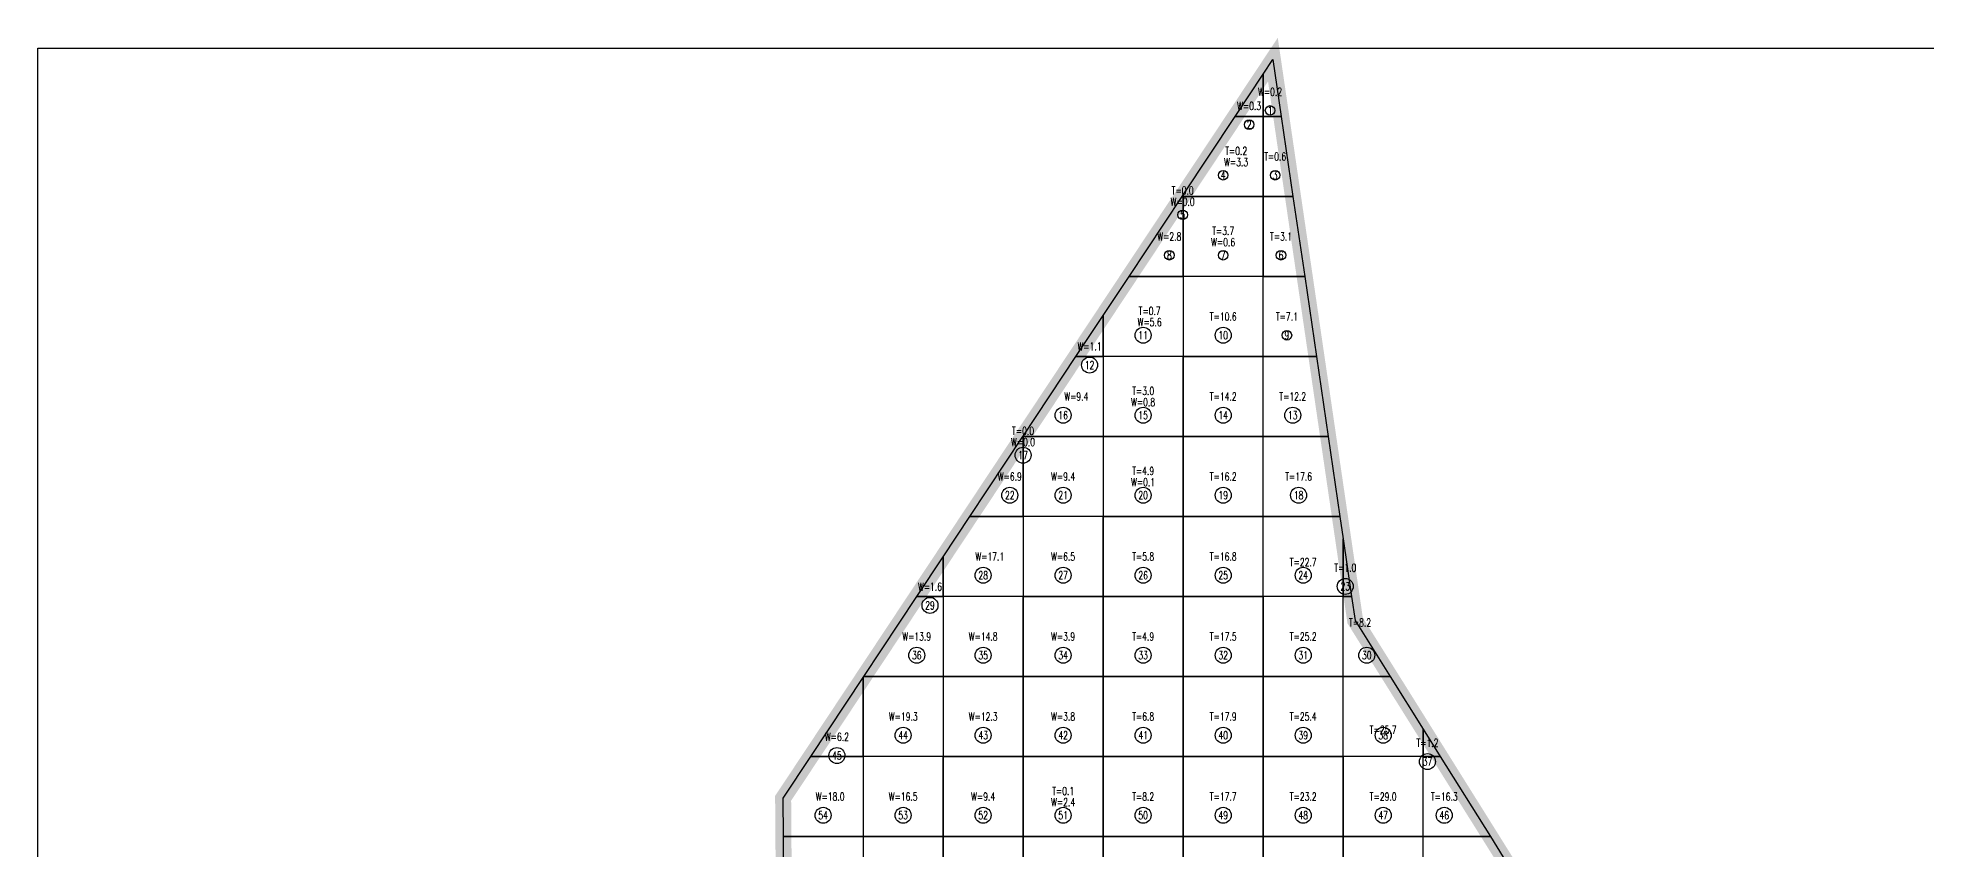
# Model space of a CAD drawing. Extents: x 4283 to 40403, y 1134 to 1764.
# Drawn here: x 7442 to 7520.7, y 1640.7 to 1674.5 of the extents above; entities that cross this region are included whole.
import ezdxf
from ezdxf.enums import TextEntityAlignment as Align

# ---------------------------------------------------------------- set-up
doc = ezdxf.new("R2010")
doc.units = 0
for name, color, linetype in [('tdz_7-1方格网', 2, 'Continuous'), ('tdz_7-1方格网计算', 7, 'Continuous'), ('tdz_土方计算图', 7, 'Continuous'), ('tdz_格田', 6, 'Continuous')]:
    doc.layers.add(name, color=color, linetype=linetype)
doc.styles.add('GLandNum', font='txt_____.ttf', dxfattribs={"width": 0.7, "height": 0.5})

msp = doc.modelspace()

# ---------------------------------------------------------------- linework, layer by layer
at = {"layer": 'tdz_7-1方格网', "linetype": 'Continuous'}
for points in [[(7493.799, 1671.24, 2282.617), (7493.045, 1671.24, 2282.639), (7493.045, 1673, 2282.704), (7493.451, 1673.612, 2282.667)], [(7493.045, 1673, 2282.704), (7493.045, 1671.24, 2282.639), (7491.878, 1671.24, 2282.861)], [(7491.878, 1671.24, 2282.861), (7493.045, 1671.24, 2282.639), (7493.045, 1667.906, 2282.559), (7489.712, 1667.906, 2283.133), (7489.712, 1667.973, 2283.129)], [(7493.045, 1671.24, 2282.639), (7493.799, 1671.24, 2282.617), (7494.288, 1667.906, 2282.548), (7493.045, 1667.906, 2282.559)], [(7489.668, 1667.906, 2283.134), (7489.712, 1667.906, 2283.133), (7489.712, 1664.573, 2282.817), (7487.457, 1664.573, 2283.407)], [(7489.712, 1667.973, 2283.129), (7489.712, 1667.906, 2283.133), (7489.668, 1667.906, 2283.134)], [(7489.712, 1664.573, 2282.817), (7489.712, 1667.906, 2283.133), (7493.045, 1667.906, 2282.559), (7493.045, 1664.573, 2282.478)], [(7493.045, 1667.906, 2282.559), (7494.288, 1667.906, 2282.548), (7494.776, 1664.573, 2282.479), (7493.045, 1664.573, 2282.478)], [(7487.457, 1664.573, 2283.407), (7489.712, 1664.573, 2282.817), (7489.712, 1661.24, 2282.826), (7486.379, 1661.24, 2283.377), (7486.379, 1662.946, 2283.541)], [(7489.712, 1664.573, 2282.817), (7489.712, 1661.24, 2282.826), (7493.045, 1661.24, 2282.401), (7493.045, 1664.573, 2282.478)], [(7493.045, 1664.573, 2282.478), (7494.776, 1664.573, 2282.479), (7495.265, 1661.24, 2282.41), (7493.045, 1661.24, 2282.401)], [(7486.379, 1662.946, 2283.541), (7486.379, 1661.24, 2283.377), (7485.247, 1661.24, 2283.681)], [(7485.247, 1661.24, 2283.681), (7486.379, 1661.24, 2283.377), (7486.379, 1657.906, 2283.317), (7483.045, 1657.906, 2283.953), (7483.045, 1657.919, 2283.953)], [(7486.379, 1661.24, 2283.377), (7486.379, 1657.906, 2283.317), (7489.712, 1657.906, 2282.832), (7489.712, 1661.24, 2282.826)], [(7489.712, 1661.24, 2282.826), (7489.712, 1657.906, 2282.832), (7493.045, 1657.906, 2282.378), (7493.045, 1661.24, 2282.401)], [(7493.045, 1661.24, 2282.401), (7495.265, 1661.24, 2282.41), (7495.754, 1657.906, 2282.341), (7493.045, 1657.906, 2282.378)], [(7483.037, 1657.906, 2283.954), (7483.045, 1657.906, 2283.953), (7483.045, 1654.573, 2283.881), (7480.827, 1654.573, 2284.127)], [(7483.045, 1657.919, 2283.953), (7483.045, 1657.906, 2283.953), (7483.037, 1657.906, 2283.954)], [(7483.045, 1654.573, 2283.881), (7483.045, 1657.906, 2283.953), (7486.379, 1657.906, 2283.317), (7486.379, 1654.573, 2283.348)], [(7486.379, 1657.906, 2283.317), (7486.379, 1654.573, 2283.348), (7489.712, 1654.573, 2282.857), (7489.712, 1657.906, 2282.832)], [(7489.712, 1657.906, 2282.832), (7489.712, 1654.573, 2282.857), (7493.045, 1654.573, 2282.451), (7493.045, 1657.906, 2282.378)], [(7493.045, 1657.906, 2282.378), (7495.754, 1657.906, 2282.341), (7496.243, 1654.573, 2282.271), (7493.045, 1654.573, 2282.451)], [(7480.827, 1654.573, 2284.127), (7483.045, 1654.573, 2283.881), (7483.045, 1651.24, 2283.835), (7479.712, 1651.24, 2284.303), (7479.712, 1652.891, 2284.205)], [(7483.045, 1654.573, 2283.881), (7483.045, 1651.24, 2283.835), (7486.379, 1651.24, 2283.423), (7486.379, 1654.573, 2283.348)], [(7486.379, 1654.573, 2283.348), (7486.379, 1651.24, 2283.423), (7489.712, 1651.24, 2282.929), (7489.712, 1654.573, 2282.857)], [(7489.712, 1654.573, 2282.857), (7489.712, 1651.24, 2282.929), (7493.045, 1651.24, 2282.513), (7493.045, 1654.573, 2282.451)], [(7496.379, 1653.648, 2282.253), (7496.379, 1651.24, 2282.207), (7493.045, 1651.24, 2282.513), (7493.045, 1654.573, 2282.451), (7496.243, 1654.573, 2282.271)], [(7496.732, 1651.24, 2282.203), (7496.379, 1651.24, 2282.207), (7496.379, 1653.648, 2282.253)], [(7479.712, 1652.891, 2284.205), (7479.712, 1651.24, 2284.303), (7478.617, 1651.24, 2284.281)], [(7478.617, 1651.24, 2284.281), (7479.712, 1651.24, 2284.303), (7479.712, 1647.906, 2284.293), (7476.406, 1647.906, 2284.434)], [(7479.712, 1651.24, 2284.303), (7479.712, 1647.906, 2284.293), (7483.045, 1647.906, 2283.871), (7483.045, 1651.24, 2283.835)], [(7483.045, 1651.24, 2283.835), (7483.045, 1647.906, 2283.871), (7486.379, 1647.906, 2283.477), (7486.379, 1651.24, 2283.423)], [(7486.379, 1651.24, 2283.423), (7486.379, 1647.906, 2283.477), (7489.712, 1647.906, 2282.992), (7489.712, 1651.24, 2282.929)], [(7489.712, 1651.24, 2282.929), (7489.712, 1647.906, 2282.992), (7493.045, 1647.906, 2282.547), (7493.045, 1651.24, 2282.513)], [(7493.045, 1651.24, 2282.513), (7493.045, 1647.906, 2282.547), (7496.379, 1647.906, 2282.262), (7496.379, 1651.24, 2282.207)], [(7496.379, 1651.24, 2282.207), (7496.732, 1651.24, 2282.203), (7496.877, 1650.246, 2282.182), (7498.341, 1647.906, 2282.112), (7496.379, 1647.906, 2282.262)], [(7476.379, 1647.864, 2284.436), (7476.379, 1644.573, 2284.623), (7474.196, 1644.573, 2284.587)], [(7476.406, 1647.906, 2284.434), (7479.712, 1647.906, 2284.293), (7479.712, 1644.573, 2284.268), (7476.379, 1644.573, 2284.623), (7476.379, 1647.864, 2284.436)], [(7479.712, 1647.906, 2284.293), (7479.712, 1644.573, 2284.268), (7483.045, 1644.573, 2283.9), (7483.045, 1647.906, 2283.871)], [(7483.045, 1647.906, 2283.871), (7483.045, 1644.573, 2283.9), (7486.379, 1644.573, 2283.549), (7486.379, 1647.906, 2283.477)], [(7486.379, 1647.906, 2283.477), (7486.379, 1644.573, 2283.549), (7489.712, 1644.573, 2283.031), (7489.712, 1647.906, 2282.992)], [(7489.712, 1647.906, 2282.992), (7489.712, 1644.573, 2283.031), (7493.045, 1644.573, 2282.664), (7493.045, 1647.906, 2282.547)], [(7493.045, 1647.906, 2282.547), (7493.045, 1644.573, 2282.664), (7496.379, 1644.573, 2282.336), (7496.379, 1647.906, 2282.262)], [(7499.712, 1645.713, 2282.047), (7499.712, 1644.573, 2282.035), (7496.379, 1644.573, 2282.336), (7496.379, 1647.906, 2282.262), (7498.341, 1647.906, 2282.112)], [(7500.425, 1644.573, 2282.037), (7499.712, 1644.573, 2282.035), (7499.712, 1645.713, 2282.047)], [(7474.196, 1644.573, 2284.587), (7476.379, 1644.573, 2284.623), (7476.379, 1641.24, 2284.574), (7473.057, 1641.24, 2284.703), (7473.045, 1642.837, 2284.667)], [(7476.379, 1644.573, 2284.623), (7476.379, 1641.24, 2284.574), (7479.712, 1641.24, 2284.24), (7479.712, 1644.573, 2284.268)], [(7479.712, 1644.573, 2284.268), (7479.712, 1641.24, 2284.24), (7483.045, 1641.24, 2283.919), (7483.045, 1644.573, 2283.9)], [(7483.045, 1644.573, 2283.9), (7483.045, 1641.24, 2283.919), (7486.379, 1641.24, 2283.564), (7486.379, 1644.573, 2283.549)], [(7486.379, 1644.573, 2283.549), (7486.379, 1641.24, 2283.564), (7489.712, 1641.24, 2283.051), (7489.712, 1644.573, 2283.031)], [(7489.712, 1644.573, 2283.031), (7489.712, 1641.24, 2283.051), (7493.045, 1641.24, 2282.808), (7493.045, 1644.573, 2282.664)], [(7493.045, 1644.573, 2282.664), (7493.045, 1641.24, 2282.808), (7496.379, 1641.24, 2282.531), (7496.379, 1644.573, 2282.336)], [(7496.379, 1644.573, 2282.336), (7496.379, 1641.24, 2282.531), (7499.712, 1641.24, 2282.196), (7499.712, 1644.573, 2282.035)], [(7499.712, 1644.573, 2282.035), (7500.425, 1644.573, 2282.037), (7502.51, 1641.24, 2282.035), (7499.712, 1641.24, 2282.196)], [(7473.057, 1641.24, 2284.703), (7476.379, 1641.24, 2284.574), (7476.379, 1637.906, 2284.575), (7473.081, 1637.906, 2284.78)], [(7476.379, 1641.24, 2284.574), (7476.379, 1637.906, 2284.575), (7479.712, 1637.906, 2284.253), (7479.712, 1641.24, 2284.24)], [(7479.712, 1641.24, 2284.24), (7479.712, 1637.906, 2284.253), (7483.045, 1637.906, 2283.933), (7483.045, 1641.24, 2283.919)], [(7483.045, 1641.24, 2283.919), (7483.045, 1637.906, 2283.933), (7486.379, 1637.906, 2283.612), (7486.379, 1641.24, 2283.564)], [(7486.379, 1641.24, 2283.564), (7486.379, 1637.906, 2283.612), (7489.712, 1637.906, 2283.228), (7489.712, 1641.24, 2283.051)], [(7489.712, 1641.24, 2283.051), (7489.712, 1637.906, 2283.228), (7493.045, 1637.906, 2282.974), (7493.045, 1641.24, 2282.808)], [(7493.045, 1641.24, 2282.808), (7493.045, 1637.906, 2282.974), (7496.379, 1637.906, 2282.706), (7496.379, 1641.24, 2282.531)], [(7496.379, 1641.24, 2282.531), (7496.379, 1637.906, 2282.706), (7499.712, 1637.906, 2282.376), (7499.712, 1641.24, 2282.196)], [(7503.045, 1640.383, 2282.034), (7503.045, 1637.906, 2282.021), (7499.712, 1637.906, 2282.376), (7499.712, 1641.24, 2282.196), (7502.51, 1641.24, 2282.035)]]:
    msp.add_polyline3d(points, close=True, dxfattribs=at)
at = {"layer": 'tdz_7-1方格网计算', "color": 7, "linetype": 'Continuous'}
for centre, radius in [((7493.335, 1671.495), 0.2), ((7492.462, 1670.902), 0.2), ((7491.379, 1668.795), 0.2), ((7493.544, 1668.795), 0.2), ((7489.69, 1667.145), 0.2), ((7489.137, 1665.462), 0.2), ((7491.379, 1665.462), 0.2), ((7493.789, 1665.462), 0.2), ((7488.045, 1662.128), 0.333), ((7491.379, 1662.128), 0.333), ((7494.033, 1662.128), 0.2), ((7485.813, 1660.888), 0.333), ((7484.712, 1658.795), 0.333), ((7488.045, 1658.795), 0.333), ((7491.379, 1658.795), 0.333), ((7494.277, 1658.795), 0.333), ((7483.041, 1657.132), 0.333), ((7482.489, 1655.462), 0.333), ((7484.712, 1655.462), 0.333), ((7488.045, 1655.462), 0.333), ((7491.379, 1655.462), 0.333), ((7494.522, 1655.462), 0.333), ((7481.379, 1652.128), 0.333), ((7484.712, 1652.128), 0.333), ((7488.045, 1652.128), 0.333), ((7491.379, 1652.128), 0.333), ((7494.712, 1652.128), 0.333), ((7496.467, 1651.666), 0.333), ((7479.164, 1650.875), 0.333), ((7478.612, 1648.795), 0.333), ((7481.379, 1648.795), 0.333), ((7484.712, 1648.795), 0.333), ((7488.045, 1648.795), 0.333), ((7491.379, 1648.795), 0.333), ((7494.712, 1648.795), 0.333), ((7497.36, 1648.795), 0.333), ((7478.045, 1645.462), 0.333), ((7481.379, 1645.462), 0.333), ((7484.712, 1645.462), 0.333), ((7488.045, 1645.462), 0.333), ((7491.379, 1645.462), 0.333), ((7494.712, 1645.462), 0.333), ((7498.045, 1645.462), 0.333), ((7475.287, 1644.618), 0.333), ((7499.89, 1644.365), 0.333), ((7474.712, 1642.128), 0.333), ((7478.045, 1642.128), 0.333), ((7481.379, 1642.128), 0.333), ((7484.712, 1642.128), 0.333), ((7488.045, 1642.128), 0.333), ((7491.379, 1642.128), 0.333), ((7494.712, 1642.128), 0.333), ((7498.045, 1642.128), 0.333), ((7500.59, 1642.128), 0.333)]:
    msp.add_circle(centre, radius, dxfattribs=at)
at = {"layer": 'tdz_土方计算图', "linetype": 'Continuous'}
for points in [[(7441.99, 1674.092), (7571.99, 1674.092)], [(7441.99, 1514.092), (7441.99, 1514.092), (7441.99, 1674.092), (7441.99, 1674.092)]]:
    msp.add_lwpolyline(points, dxfattribs=at)
at = {"layer": 'tdz_格田', "linetype": 'Continuous', "lineweight": 60, "const_width": 0.667}
msp.add_lwpolyline([(7531.263, 1574.573), (7473.255, 1613.851), (7473.045, 1642.837), (7493.451, 1673.612), (7496.877, 1650.246), (7515.461, 1620.53), (7540.935, 1590.673), (7531.263, 1574.573)], close=True, dxfattribs=at)

# ---------------------------------------------------------------- texts
at = {"layer": 'tdz_7-1方格网计算', "color": 173, "linetype": 'Continuous', "style": 'GLandNum', "width": 0.7}
for s, p in [('W=0.2', (7493.335, 1672.273)), ('W=0.3', (7492.462, 1671.68)), ('W=3.3', (7491.92, 1669.34)), ('W=0.0', (7489.69, 1667.69)), ('W=2.8', (7489.137, 1666.24)), ('W=0.6', (7491.379, 1666.006)), ('W=5.6', (7488.315, 1662.673)), ('W=1.1', (7485.813, 1661.666)), ('W=9.4', (7485.262, 1659.573)), ('W=0.8', (7488.045, 1659.34)), ('W=0.0', (7483.041, 1657.676)), ('W=6.9', (7482.489, 1656.24)), ('W=9.4', (7484.712, 1656.24)), ('W=0.1', (7488.045, 1656.006)), ('W=17.1', (7481.657, 1652.906)), ('W=6.5', (7484.712, 1652.906)), ('W=1.6', (7479.164, 1651.653)), ('W=13.9', (7478.612, 1649.573)), ('W=14.8', (7481.379, 1649.573)), ('W=3.9', (7484.712, 1649.573)), ('W=19.3', (7478.052, 1646.24)), ('W=12.3', (7481.379, 1646.24)), ('W=3.8', (7484.712, 1646.24)), ('W=6.2', (7475.287, 1645.396)), ('W=18.0', (7475.003, 1642.906)), ('W=16.5', (7478.045, 1642.906)), ('W=9.4', (7481.379, 1642.906)), ('W=2.4', (7484.712, 1642.673))]:
    msp.add_text(s, height=0.3333, dxfattribs=at).set_placement(p, align=Align.MIDDLE_CENTER)
at = {"layer": 'tdz_7-1方格网计算', "color": 7, "linetype": 'Continuous', "style": 'GLandNum', "width": 0.7}
for s, height, p in [('1', 0.333, (7493.335, 1671.495)), ('2', 0.333, (7492.462, 1670.902)), ('4', 0.333, (7491.379, 1668.795)), ('3', 0.333, (7493.544, 1668.795)), ('5', 0.333, (7489.69, 1667.145)), ('8', 0.333, (7489.137, 1665.462)), ('7', 0.333, (7491.379, 1665.462)), ('6', 0.333, (7493.789, 1665.462)), ('11', 0.3333, (7488.045, 1662.128)), ('10', 0.3333, (7491.379, 1662.128)), ('9', 0.333, (7494.033, 1662.128)), ('12', 0.3333, (7485.813, 1660.888)), ('16', 0.3333, (7484.712, 1658.795)), ('15', 0.3333, (7488.045, 1658.795)), ('14', 0.3333, (7491.379, 1658.795)), ('13', 0.3333, (7494.277, 1658.795)), ('17', 0.3333, (7483.041, 1657.132)), ('22', 0.3333, (7482.489, 1655.462)), ('21', 0.3333, (7484.712, 1655.462)), ('20', 0.3333, (7488.045, 1655.462)), ('19', 0.3333, (7491.379, 1655.462)), ('18', 0.3333, (7494.522, 1655.462)), ('28', 0.3333, (7481.379, 1652.128)), ('27', 0.3333, (7484.712, 1652.128)), ('26', 0.3333, (7488.045, 1652.128)), ('25', 0.3333, (7491.379, 1652.128)), ('24', 0.3333, (7494.712, 1652.128)), ('23', 0.3333, (7496.467, 1651.666)), ('29', 0.3333, (7479.164, 1650.875)), ('36', 0.3333, (7478.612, 1648.795)), ('35', 0.3333, (7481.379, 1648.795)), ('34', 0.3333, (7484.712, 1648.795)), ('33', 0.3333, (7488.045, 1648.795)), ('32', 0.3333, (7491.379, 1648.795)), ('31', 0.3333, (7494.712, 1648.795)), ('30', 0.3333, (7497.36, 1648.795)), ('44', 0.3333, (7478.045, 1645.462)), ('43', 0.3333, (7481.379, 1645.462)), ('42', 0.3333, (7484.712, 1645.462)), ('41', 0.3333, (7488.045, 1645.462)), ('40', 0.3333, (7491.379, 1645.462)), ('39', 0.3333, (7494.712, 1645.462)), ('38', 0.3333, (7498.045, 1645.462)), ('45', 0.3333, (7475.287, 1644.618)), ('37', 0.3333, (7499.89, 1644.365)), ('54', 0.3333, (7474.712, 1642.128)), ('53', 0.3333, (7478.045, 1642.128)), ('52', 0.3333, (7481.379, 1642.128)), ('51', 0.3333, (7484.712, 1642.128)), ('50', 0.3333, (7488.045, 1642.128)), ('49', 0.3333, (7491.379, 1642.128)), ('48', 0.3333, (7494.712, 1642.128)), ('47', 0.3333, (7498.045, 1642.128)), ('46', 0.3333, (7500.59, 1642.128))]:
    msp.add_text(s, height=height, dxfattribs=at).set_placement(p, align=Align.MIDDLE_CENTER)
at = {"layer": 'tdz_7-1方格网计算', "color": 2, "linetype": 'Continuous', "style": 'GLandNum', "width": 0.7}
for s, p in [('T=0.2', (7491.92, 1669.806)), ('T=0.6', (7493.544, 1669.573)), ('T=0.0', (7489.69, 1668.156)), ('T=3.7', (7491.379, 1666.473)), ('T=3.1', (7493.789, 1666.24)), ('T=0.7', (7488.315, 1663.14)), ('T=10.6', (7491.379, 1662.906)), ('T=7.1', (7494.033, 1662.906)), ('T=3.0', (7488.045, 1659.806)), ('T=14.2', (7491.379, 1659.573)), ('T=12.2', (7494.277, 1659.573)), ('T=0.0', (7483.041, 1658.143)), ('T=4.9', (7488.045, 1656.473)), ('T=16.2', (7491.379, 1656.24)), ('T=17.6', (7494.522, 1656.24)), ('T=5.8', (7488.045, 1652.906)), ('T=16.8', (7491.379, 1652.906)), ('T=22.7', (7494.712, 1652.675)), ('T=1.0', (7496.467, 1652.444)), ('T=8.2', (7497.082, 1650.158)), ('T=4.9', (7488.045, 1649.573)), ('T=17.5', (7491.379, 1649.573)), ('T=25.2', (7494.712, 1649.573)), ('T=6.8', (7488.045, 1646.24)), ('T=17.9', (7491.379, 1646.24)), ('T=25.4', (7494.712, 1646.24)), ('T=25.7', (7498.045, 1645.691)), ('T=1.2', (7499.89, 1645.143)), ('T=0.1', (7484.712, 1643.14)), ('T=8.2', (7488.045, 1642.906)), ('T=17.7', (7491.379, 1642.906)), ('T=23.2', (7494.712, 1642.906)), ('T=29.0', (7498.045, 1642.906)), ('T=16.3', (7500.59, 1642.906))]:
    msp.add_text(s, height=0.3333, dxfattribs=at).set_placement(p, align=Align.MIDDLE_CENTER)

doc.saveas('drawing.dxf')
